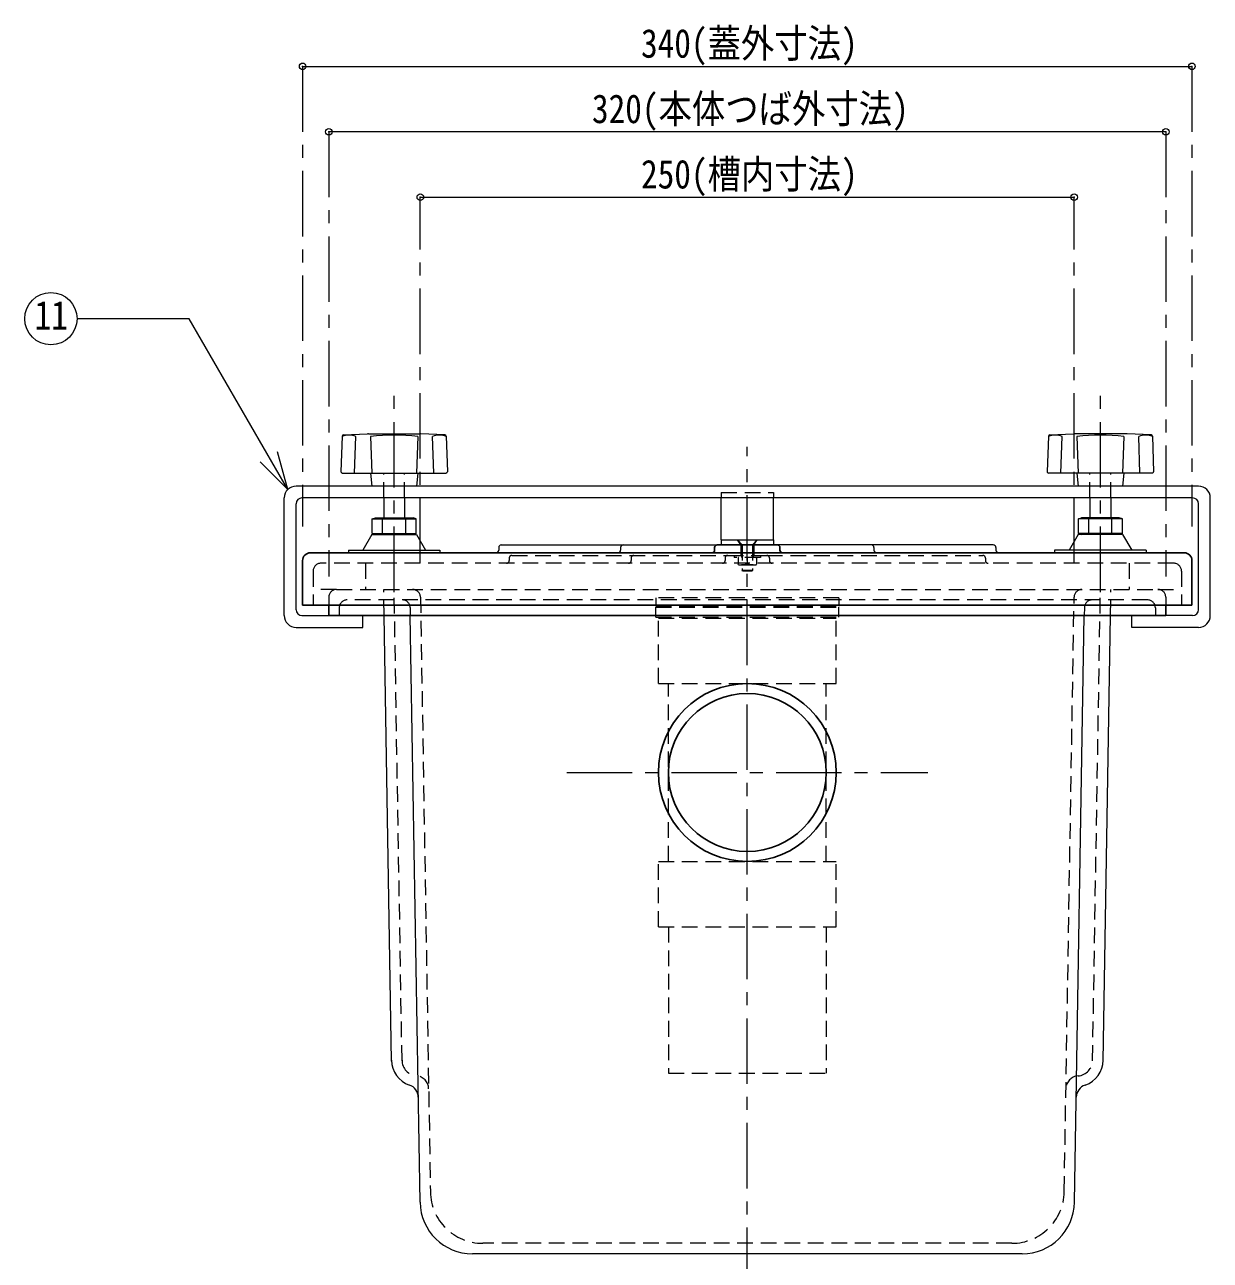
# Model space of a CAD drawing. Units: millimetres at full size, sheet at 1:5; details may follow other scales. Extents: x -1040 to 985, y -707 to 698.
# Drawn here: x 136.3 to 589.5, y -411.5 to 60.9 of the extents above; entities that cross this region are included whole.
import ezdxf
from ezdxf.enums import TextEntityAlignment as Align

# ---------------------------------------------------------------- set-up
doc = ezdxf.new("R2010")
doc.units = ezdxf.units.MM
doc.header["$LTSCALE"] = 5
doc.header["$PDMODE"] = 32
doc.header["$PDSIZE"] = 2.5
doc.linetypes.add('CHAIN1', pattern=[8, 5, -1, 1, -1])
doc.linetypes.add('DASHED1', pattern=[1.8, 1.2, -0.6])
doc.layers.add('0-0____1', color=7, linetype='Continuous', lineweight=18)
doc.styles.add('ＭＳ ゴシック', font='')
doc.styles.get('ＭＳ ゴシック').set_extended_font_data('MS Gothic')

msp = doc.modelspace()

# ---------------------------------------------------------------- linework, layer by layer
at = {"layer": '0-0____1', "color": 4, "linetype": 'CHAIN1', "lineweight": 9}
for p, q in [((242.527, 45.009), (242.527, -130.991)), ((582.527, 45.009), (582.527, -130.991)), ((252.527, 20.009), (252.527, -149.991)), ((572.527, 20.009), (572.527, -149.991)), ((287.527, -144.991), (287.527, -4.991)), ((537.527, -144.991), (537.527, -4.991)), ((277.527, -155.991), (277.527, -80.491)), ((547.527, -155.991), (547.527, -80.491)), ((412.527, -423.991), (412.527, -100.491)), ((343.527, -224.991), (481.527, -224.991))]:
    msp.add_line(p, q, dxfattribs=at)
at = {"layer": '0-0____1', "color": 4, "lineweight": 9}
for p, q in [((242.527, 45.009), (582.527, 45.009)), ((572.527, 20.009), (252.527, 20.009)), ((287.527, -4.991), (537.527, -4.991)), ((257.66, -96.426), (257.176, -109.974)), ((258.135, -95.944), (267.286, -95.503)), ((262.404, -110.491), (262.904, -96.491)), ((267.768, -95.491), (287.286, -95.491)), ((268.538, -96.491), (269.038, -110.491)), ((286.516, -96.491), (286.016, -110.491)), ((296.919, -95.944), (287.768, -95.503)), ((292.65, -110.491), (292.15, -96.491)), ((297.394, -96.426), (297.878, -109.974)), ((527.66, -96.426), (527.176, -109.974)), ((528.135, -95.944), (537.286, -95.503)), ((532.404, -110.491), (532.904, -96.491)), ((557.286, -95.491), (537.768, -95.491)), ((538.538, -96.491), (539.038, -110.491)), ((556.516, -96.491), (556.016, -110.491)), ((566.919, -95.944), (557.768, -95.503)), ((562.65, -110.491), (562.15, -96.491)), ((567.394, -96.426), (567.878, -109.974)), ((257.675, -110.491), (297.379, -110.491)), ((268.527, -110.491), (269.027, -115.491)), ((286.527, -110.491), (286.027, -115.491)), ((567.379, -110.491), (527.675, -110.491)), ((538.527, -110.491), (539.027, -115.491)), ((556.527, -110.491), (556.027, -115.491)), ((273.527, -119.991), (273.527, -127.591)), ((281.527, -119.991), (281.527, -127.591)), ((402.527, -135.991), (402.527, -119.991)), ((422.527, -135.991), (422.527, -119.991)), ((543.527, -119.991), (543.527, -127.591)), ((551.527, -119.991), (551.527, -127.591)), ((269.127, -133.591), (269.127, -127.991)), ((269.127, -127.991), (285.927, -127.991)), ((270.327, -127.591), (284.727, -127.591)), ((273.127, -133.591), (273.127, -127.991)), ((281.927, -127.991), (284.727, -127.591)), ((281.927, -133.591), (281.927, -127.991)), ((285.927, -127.991), (284.727, -127.591)), ((285.927, -133.591), (285.927, -127.991)), ((539.127, -127.991), (540.327, -127.591)), ((555.927, -127.991), (539.127, -127.991)), ((539.127, -133.591), (539.127, -127.991)), ((554.727, -127.591), (540.327, -127.591)), ((543.127, -127.991), (540.327, -127.591)), ((543.127, -133.591), (543.127, -127.991)), ((551.927, -133.591), (551.927, -127.991)), ((555.927, -133.591), (555.927, -127.991)), ((269.027, -133.991), (265.527, -139.991)), ((269.027, -133.991), (286.027, -133.991)), ((269.127, -133.591), (285.927, -133.591)), ((281.927, -133.591), (284.727, -133.991)), ((285.927, -133.591), (284.727, -133.991)), ((286.027, -133.991), (289.527, -139.991)), ((539.027, -133.991), (535.527, -139.991)), ((556.027, -133.991), (539.027, -133.991)), ((539.127, -133.591), (540.327, -133.991)), ((555.927, -133.591), (539.127, -133.591)), ((543.127, -133.591), (540.327, -133.991)), ((556.027, -133.991), (559.527, -139.991)), ((260.027, -139.991), (260.027, -140.991)), ((260.027, -139.991), (295.027, -139.991)), ((295.027, -139.991), (295.027, -140.991)), ((317.477, -138.991), (317.477, -139.991)), ((318.477, -137.991), (365.115, -137.991)), ((506.577, -137.991), (459.939, -137.991)), ((507.577, -138.991), (507.577, -139.991)), ((530.027, -139.991), (530.027, -140.991)), ((565.027, -139.991), (530.027, -139.991)), ((565.027, -139.991), (565.027, -140.991)), ((276.531, -335.325), (273.692, -164.991)), ((548.523, -335.325), (551.362, -164.991))]:
    msp.add_line(p, q, dxfattribs=at)
at = {"layer": '0-0____1'}
for p, q in [((199.12, -51.468), (156.284, -51.468)), ((236.845, -116.809), (199.12, -51.468)), ((236.845, -116.809), (232.963, -102.321)), ((236.845, -116.809), (226.238, -106.203)), ((585.027, -115.491), (240.027, -115.491)), ((235.527, -164.991), (235.527, -119.991)), ((240.027, -162.741), (240.027, -122.241)), ((582.777, -119.991), (242.277, -119.991)), ((585.027, -162.741), (585.027, -122.241)), ((589.527, -164.991), (589.527, -119.991)), ((402.527, -135.991), (402.527, -137.991)), ((402.527, -135.991), (422.527, -135.991)), ((422.527, -135.991), (422.527, -137.991)), ((364.115, -138.991), (364.115, -139.991)), ((365.115, -137.991), (401.027, -137.991)), ((459.939, -137.991), (424.027, -137.991)), ((460.939, -138.991), (460.939, -139.991)), ((242.277, -164.991), (252.527, -164.991)), ((265.527, -169.491), (265.527, -164.991)), ((287.432, -389.325), (283.693, -164.991)), ((537.622, -389.325), (541.361, -164.991)), ((559.527, -169.491), (559.527, -164.991)), ((582.777, -164.991), (572.527, -164.991)), ((240.027, -169.491), (265.527, -169.491)), ((585.027, -169.491), (559.527, -169.491)), ((517.625, -408.991), (307.429, -408.991))]:
    msp.add_line(p, q, dxfattribs=at)
at = {"layer": '0-0____1', "color": 4, "linetype": 'DASHED1', "lineweight": 9}
for p, q in [((273.527, -119.991), (273.527, -110.491)), ((281.527, -119.991), (281.527, -110.491)), ((543.527, -119.991), (543.527, -110.491)), ((551.527, -119.991), (551.527, -110.491)), ((402.527, -117.991), (402.527, -119.991)), ((408.777, -135.991), (410.527, -137.991)), ((410.027, -137.991), (408.777, -135.991)), ((416.277, -135.991), (414.527, -137.991)), ((415.027, -137.991), (416.277, -135.991)), ((410.027, -137.991), (410.027, -141.991)), ((410.527, -137.991), (410.527, -147.791)), ((414.527, -137.991), (414.527, -147.791)), ((415.027, -137.991), (415.027, -141.991)), ((266.527, -144.991), (266.527, -154.991)), ((321.477, -142.991), (321.477, -143.991)), ((322.477, -141.991), (405.027, -141.991)), ((368.115, -142.991), (368.115, -143.991)), ((407.527, -141.991), (407.527, -142.791)), ((417.527, -142.791), (407.527, -142.791)), ((409.027, -142.991), (409.027, -145.291)), ((409.177, -145.591), (409.027, -145.291)), ((409.177, -145.591), (415.877, -145.591)), ((410.277, -141.991), (410.277, -142.791)), ((412.527, -142.991), (412.527, -145.291)), ((414.777, -141.991), (414.777, -142.791)), ((415.877, -145.591), (416.027, -145.291)), ((416.027, -142.991), (416.027, -145.291)), ((417.527, -141.991), (417.527, -142.791)), ((420.027, -141.991), (502.577, -141.991)), ((503.577, -142.991), (503.577, -143.991)), ((558.527, -144.991), (558.527, -154.991)), ((410.727, -147.991), (410.527, -147.791)), ((414.527, -147.791), (410.527, -147.791)), ((414.327, -147.991), (410.727, -147.991)), ((414.527, -147.791), (414.327, -147.991)), ((255.527, -154.991), (246.527, -154.991)), ((273.692, -164.991), (273.525, -154.991)), ((280.529, -335.22), (277.526, -154.991)), ((544.525, -335.22), (547.528, -154.991)), ((551.362, -164.991), (551.529, -154.991)), ((569.527, -154.991), (578.527, -154.991)), ((565.527, -158.991), (259.527, -158.991)), ((287.576, -157.941), (291.366, -385.325)), ((377.527, -158.214), (377.527, -161.395)), ((447.527, -158.214), (377.527, -158.214)), ((447.527, -158.214), (447.527, -161.395)), ((533.688, -385.325), (537.478, -157.941)), ((256.527, -161.991), (256.527, -164.991)), ((283.642, -161.941), (283.693, -164.991)), ((377.527, -161.395), (447.527, -161.395)), ((447.527, -165.638), (447.527, -161.749)), ((541.412, -161.941), (541.361, -164.991)), ((568.527, -161.991), (568.527, -164.991)), ((377.527, -165.638), (447.527, -165.638)), ((378.527, -165.991), (446.527, -165.991)), ((378.527, -190.991), (378.527, -165.991)), ((446.527, -190.991), (446.527, -165.991)), ((378.527, -190.991), (446.527, -190.991)), ((382.352, -258.991), (382.352, -190.991)), ((442.702, -258.991), (442.702, -190.991)), ((378.527, -283.991), (378.527, -258.991)), ((378.527, -258.991), (446.527, -258.991)), ((382.352, -283.991), (382.352, -339.991)), ((442.702, -283.991), (442.702, -339.991)), ((382.352, -339.991), (442.702, -339.991)), ((513.691, -404.991), (311.363, -404.991))]:
    msp.add_line(p, q, dxfattribs=at)
at = {"layer": '0-0____1', "color": 5, "lineweight": 25}
for p, q in [((245.527, -140.991), (579.527, -140.991)), ((400.027, -138.991), (400.027, -139.991)), ((401.027, -137.991), (424.027, -137.991)), ((425.027, -138.991), (425.027, -139.991)), ((242.527, -143.991), (242.527, -160.991)), ((582.527, -143.991), (582.527, -160.991)), ((242.527, -160.991), (582.527, -160.991)), ((572.527, -160.991), (572.527, -164.991))]:
    msp.add_line(p, q, dxfattribs=at)
at = {"layer": '0-0____1', "linetype": 'DASHED1'}
for p, q in [((575.527, -144.991), (249.527, -144.991)), ((404.027, -142.991), (404.027, -143.991)), ((405.027, -141.991), (420.027, -141.991)), ((421.027, -142.991), (421.027, -143.991)), ((246.527, -147.991), (246.527, -160.991)), ((578.527, -147.991), (578.527, -160.991)), ((255.527, -154.991), (569.527, -154.991)), ((252.527, -157.991), (252.527, -160.991)), ((572.527, -157.991), (572.527, -160.991))]:
    msp.add_line(p, q, dxfattribs=at)
at = {"layer": '0-0____1', "color": 4, "linetype": 'DASHED1', "lineweight": 9}
for points in [[(402.527, -117.991), (422.527, -117.991), (422.527, -119.991)], [(377.527, -165.638), (377.527, -161.749), (447.527, -161.749)], [(378.527, -283.991), (446.527, -283.991), (446.527, -258.991)]]:
    msp.add_lwpolyline(points, dxfattribs=at)
at = {"layer": '0-0____1', "color": 4, "lineweight": 9}
for points in [[(269.127, -127.991), (270.327, -127.591), (273.127, -127.991)], [(273.127, -127.991), (277.527, -127.591), (281.927, -127.991)], [(551.927, -127.991), (547.527, -127.591), (543.127, -127.991)], [(555.927, -127.991), (554.727, -127.591), (551.927, -127.991)], [(269.127, -133.591), (270.327, -133.991), (273.127, -133.591), (277.527, -133.991), (281.927, -133.591)], [(555.927, -133.591), (554.727, -133.991), (551.927, -133.591), (547.527, -133.991), (543.127, -133.591)]]:
    msp.add_lwpolyline(points, dxfattribs=at)
at = {"layer": '0-0____1', "color": 5, "lineweight": 25}
msp.add_lwpolyline([(252.527, -160.991), (252.527, -164.991), (572.527, -164.991)], dxfattribs=at)
at = {"layer": '0-0____1'}
msp.add_circle((146.284, -51.468), 10, dxfattribs=at)
at = {"layer": '0-0____1', "color": 5, "lineweight": 25}
for radius in [34, 30.175]:
    msp.add_circle((412.527, -224.991), radius, dxfattribs=at)
at = {"layer": '0-0____1', "color": 4, "lineweight": 9}
for centre, radius, start, end in [((260.281, -103.123), 7.131, 68.41681, 111.58319), ((258.159, -96.444), 0.5, 92.76051, 177.95459), ((267.768, -105.491), 10, 90, 92.76051), ((277.527, -177.047), 81.055, 83.6327, 96.3673), ((287.286, -105.491), 10, 87.23949, 90), ((294.773, -103.123), 7.131, 68.41681, 111.58319), ((296.895, -96.444), 0.5, 2.04541, 87.23949), ((530.281, -103.123), 7.131, 68.41681, 111.58319), ((528.159, -96.444), 0.5, 92.76051, 177.95459), ((537.768, -105.491), 10, 90, 92.76051), ((547.527, -177.047), 81.055, 83.6327, 96.3673), ((557.286, -105.491), 10, 87.23949, 90), ((564.773, -103.123), 7.131, 68.41681, 111.58319), ((566.895, -96.444), 0.5, 2.04541, 87.23949), ((257.675, -109.991), 0.5, 177.95459, 270), ((297.379, -109.991), 0.5, 270, 2.04541), ((527.675, -109.991), 0.5, 177.95459, 270), ((567.379, -109.991), 0.5, 270, 2.04541), ((316.477, -139.991), 1, 270, 0), ((318.477, -138.991), 1, 90, 180), ((506.577, -138.991), 1, 0, 90), ((508.577, -139.991), 1, 180, 270), ((286.526, -334.991), 10.001, 180, 251.4855), ((538.528, -334.991), 10.001, 288.5145, 0), ((281.763, -349.216), 5, 0.95484, 71.4855), ((543.291, -349.216), 5, 108.5145, 179.04516)]:
    msp.add_arc(centre, radius, start, end, dxfattribs=at)
at = {"layer": '0-0____1'}
for centre, radius, start, end in [((240.027, -119.991), 4.5, 90, 180), ((585.027, -119.991), 4.5, 0, 90), ((242.277, -122.241), 2.25, 90, 180), ((582.777, -122.241), 2.25, 0, 90), ((363.115, -139.991), 1, 270, 0), ((365.115, -138.991), 1, 90, 180), ((459.939, -138.991), 1, 0, 90), ((461.939, -139.991), 1, 180, 270), ((240.027, -164.991), 4.5, 180, 270), ((242.277, -162.741), 2.25, 180, 270), ((582.777, -162.741), 2.25, 270, 0), ((585.027, -164.991), 4.5, 270, 0), ((307.429, -388.991), 20, 180.95484, 270), ((517.625, -388.991), 20, 270, 359.04516)]:
    msp.add_arc(centre, radius, start, end, dxfattribs=at)
at = {"layer": '0-0____1', "color": 5, "lineweight": 25}
for centre, radius, start, end in [((245.527, -143.991), 3, 90, 180), ((399.027, -139.991), 1, 270, 0), ((401.027, -138.991), 1, 90, 180), ((424.027, -138.991), 1, 0, 90), ((426.027, -139.991), 1, 180, 270), ((579.527, -143.991), 3, 0, 90)]:
    msp.add_arc(centre, radius, start, end, dxfattribs=at)
at = {"layer": '0-0____1', "linetype": 'DASHED1'}
for centre, radius, start, end in [((249.527, -147.991), 3, 90, 180), ((403.027, -143.991), 1, 270, 0), ((405.027, -142.991), 1, 90, 180), ((420.027, -142.991), 1, 0, 90), ((422.027, -143.991), 1, 180, 270), ((575.527, -147.991), 3, 0, 90), ((255.527, -157.991), 3, 90, 180), ((569.527, -157.991), 3, 0, 90)]:
    msp.add_arc(centre, radius, start, end, dxfattribs=at)
at = {"layer": '0-0____1', "color": 4, "linetype": 'DASHED1', "lineweight": 9}
for centre, radius, start, end in [((320.477, -143.991), 1, 270, 0), ((322.477, -142.991), 1, 90, 180), ((367.115, -143.991), 1, 270, 0), ((369.115, -142.991), 1, 90, 180), ((409.227, -142.991), 0.2, 90, 180), ((407.67, -109.905), 35.718, 272.41869, 277.81594), ((412.327, -142.991), 0.2, 0, 90), ((412.727, -142.991), 0.2, 90, 180), ((417.384, -109.905), 35.718, 262.18406, 267.58131), ((415.827, -142.991), 0.2, 0, 90), ((502.577, -142.991), 1, 0, 90), ((504.577, -143.991), 1, 180, 270), ((284.577, -157.991), 3, 0.95484, 90), ((540.477, -157.991), 3, 90, 179.04516), ((259.527, -161.991), 3, 90, 180), ((280.643, -161.991), 3, 0.95484, 90), ((544.411, -161.991), 3, 90, 179.04516), ((565.527, -161.991), 3, 0, 90), ((286.526, -334.991), 6.001, 180, 265.73959), ((538.528, -334.991), 6.001, 274.26041, 0), ((285.709, -345.962), 5, 0.95484, 85.73959), ((539.345, -345.962), 5, 94.26041, 179.04516), ((311.363, -384.991), 20, 180.95484, 270), ((513.691, -384.991), 20, 270, 359.04516)]:
    msp.add_arc(centre, radius, start, end, dxfattribs=at)
at = {"layer": '0-0____1', "color": 1}
for p in [(242.527, 45.009), (582.527, 45.009), (252.527, 20.009), (572.527, 20.009), (287.527, -4.991), (537.527, -4.991)]:
    msp.add_point(p, dxfattribs=at)

# ---------------------------------------------------------------- texts
at = {"layer": '0-0____1', "style": 'ＭＳ ゴシック', "width": 0.85}
for s, p in [('340(蓋外寸法)', (371.902, 45.009)), ('320(本体つば外寸法)', (353.152, 20.009)), ('250(槽内寸法)', (371.902, -4.991)), ('11', (140.034, -58.968))]:
    msp.add_text(s, height=11, dxfattribs=at).set_placement(p, align=Align.BOTTOM_LEFT)

doc.saveas('drawing.dxf')
